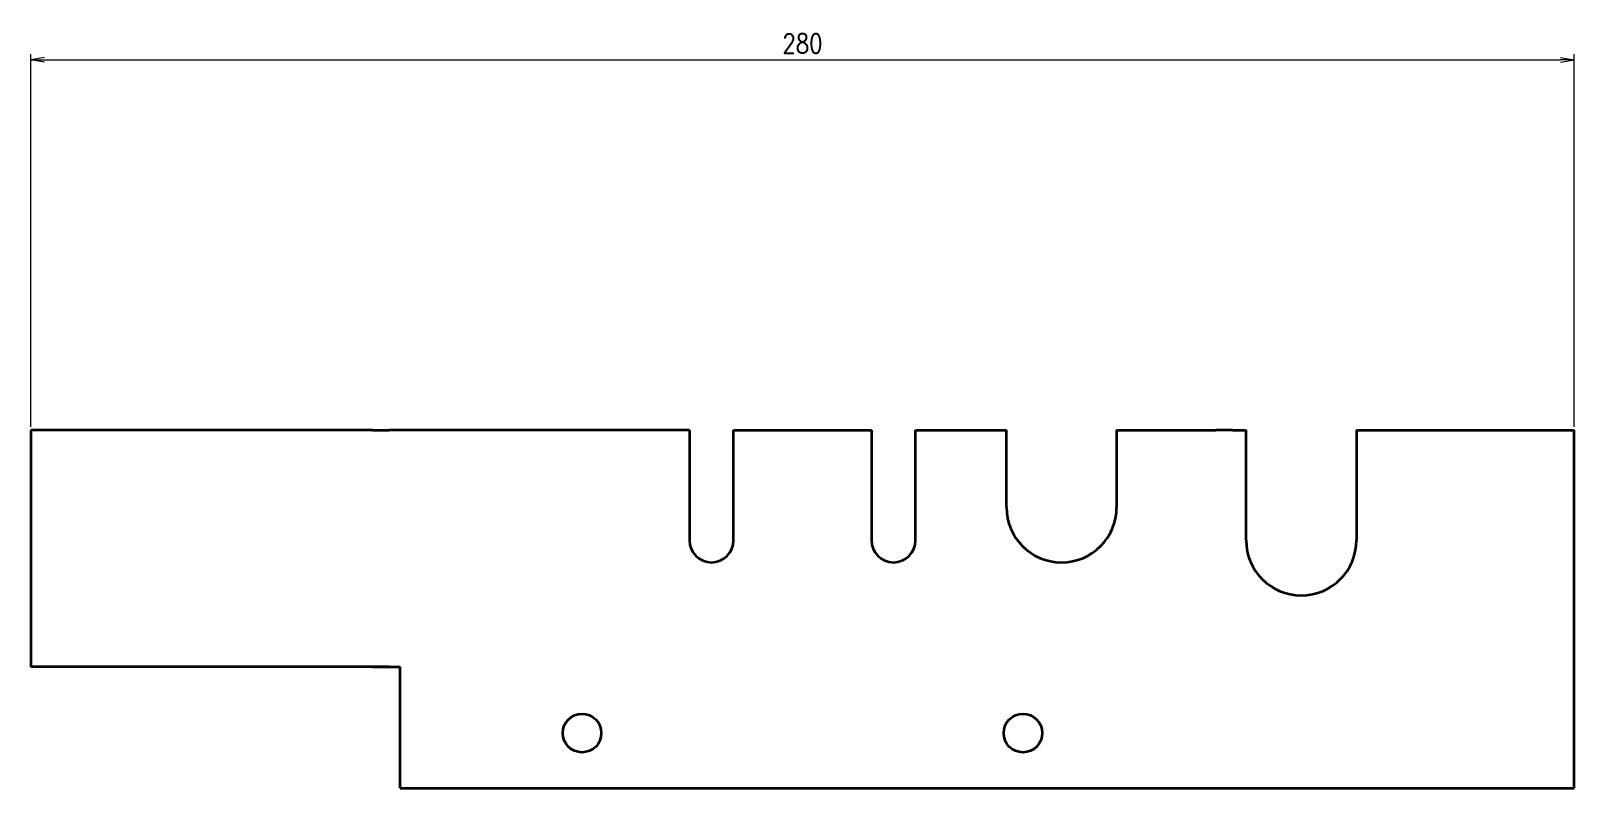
# Model space of a CAD drawing. Header units: inches. Extents: x 269 to 10986, y 1043 to 4337.
# Drawn here: x 2472.3 to 2752.3, y 2094.1 to 2231.6 of the extents above; entities that cross this region are included whole.
import ezdxf

# ---------------------------------------------------------------- set-up
doc = ezdxf.new("R2010")
doc.units = ezdxf.units.IN
doc.header["$MEASUREMENT"] = 0
doc.layers.add('粗实线', color=7, linetype='Continuous', lineweight=35)
doc.styles.add('DIM', font='romans.shx', dxfattribs={"width": 0.8, "bigfont": 'bigfont.shx'})
doc.dimstyles.new('XR 1-1$0', dxfattribs={"dimtxt": 3.5, "dimasz": 2.5, "dimexe": 1, "dimexo": 0.625, "dimgap": 1.2, "dimtad": 1, "dimzin": 9, "dimdsep": 46, "dimtxsty": 'DIM', "dimblk": 'OPEN', "dimcen": 0, "dimclrd": 8, "dimclre": 8, "dimclrt": 2, "dimazin": 2, "dimtfac": 0.5, "dimtmove": 0, "dimatfit": 3, "dimldrblk": 'OPEN', "dimfxl": 0, "dimtolj": 2, "dimlwd": 18, "dimlwe": 18, "dimarcsym": 0})

# ---------------------------------------------------------------- blocks, each defined once
blk = doc.blocks.new('_Open')
at = {"color": 0, "linetype": 'ByBlock', "lineweight": -2}
for p, q in [((-1, 0.17), (0, 0)), ((-1, -0.17), (0, 0)), ((0, 0), (-1, 0))]:
    blk.add_line(p, q, dxfattribs=at)
blk = doc.blocks.new('*D1255')
at = {"color": 8, "lineweight": 18, "transparency": 16777216}
for p, q in [((2472.33, 2159.75), (2472.33, 2227.37)), ((2474.83, 2226.37), (2749.83, 2226.37)), ((2752.33, 2159.75), (2752.33, 2227.37))]:
    blk.add_line(p, q, dxfattribs=at)
at = {"layer": 'Defpoints', "color": 0, "transparency": 16777216}
for p in [(2752.33, 2226.37), (2472.33, 2159.12), (2752.33, 2159.12)]:
    blk.add_point(p, dxfattribs=at)
at = {"color": 8, "lineweight": 18, "transparency": 16777216, "xscale": 2.5, "yscale": 2.5, "zscale": 2.5, "rotation": 180}
blk.add_blockref('_Open', (2472.33, 2226.37), dxfattribs=at)
at = {"color": 8, "lineweight": 18, "transparency": 16777216, "xscale": 2.5, "yscale": 2.5, "zscale": 2.5}
blk.add_blockref('_Open', (2752.33, 2226.37), dxfattribs=at)
at = {"color": 2, "transparency": 16777216, "insert": (2612.33, 2229.32), "char_height": 3.5, "attachment_point": 5, "style": 'DIM'}
blk.add_mtext('\\A2;280', dxfattribs=at)

msp = doc.modelspace()

# ---------------------------------------------------------------- linework, layer by layer
at = {"layer": '粗实线'}
for p, q in [((2511.829, 2159.122), (2472.329, 2159.122)), ((2472.329, 2159.122), (2472.329, 2116.122)), ((2591.829, 2159.122), (2537.329, 2159.122)), ((2591.829, 2159.122), (2591.829, 2139.122)), ((2599.829, 2139.122), (2599.829, 2159.122)), ((2599.829, 2159.122), (2624.829, 2159.122)), ((2624.829, 2159.122), (2624.829, 2139.122)), ((2632.829, 2139.122), (2632.829, 2159.122)), ((2692.829, 2139.122), (2692.829, 2159.122)), ((2712.829, 2159.122), (2752.329, 2159.122)), ((2712.829, 2159.122), (2712.829, 2139.122)), ((2752.329, 2094.122), (2752.329, 2159.122)), ((2534.329, 2116.122), (2472.329, 2116.122)), ((2534.329, 2116.122), (2537.329, 2116.122)), ((2535.329, 2116.122), (2534.329, 2116.122)), ((2537.329, 2116.122), (2535.329, 2116.122)), ((2537.329, 2116.122), (2539.329, 2116.122)), ((2539.329, 2094.122), (2539.329, 2116.122)), ((2539.329, 2094.122), (2687.329, 2094.122)), ((2690.329, 2094.122), (2752.329, 2094.122))]:
    msp.add_line(p, q, dxfattribs=at)
at = {"layer": '粗实线', "ltscale": 0.5}
msp.add_line((2531.829, 2159.122), (2511.829, 2159.122), dxfattribs=at)
at = {"layer": '粗实线', "ltscale": 0.0625}
for p, q in [((2534.329, 2159.122), (2531.829, 2159.122)), ((2690.329, 2159.122), (2692.829, 2159.122))]:
    msp.add_line(p, q, dxfattribs=at)
at = {"layer": '粗实线', "ltscale": 0.075}
for p, q in [((2534.329, 2159.122), (2537.329, 2159.122)), ((2534.329, 2159.122), (2537.329, 2159.122)), ((2690.329, 2159.122), (2687.329, 2159.122)), ((2690.329, 2159.122), (2687.329, 2159.122)), ((2687.329, 2094.122), (2690.329, 2094.122)), ((2687.329, 2094.122), (2690.329, 2094.122))]:
    msp.add_line(p, q, dxfattribs=at)
at = {"layer": '粗实线', "ltscale": 0.4125}
msp.add_line((2632.829, 2159.122), (2649.329, 2159.122), dxfattribs=at)
at = {"layer": '粗实线', "ltscale": 0.35}
for p, q in [((2649.329, 2145.122), (2649.329, 2159.122)), ((2669.329, 2159.122), (2669.329, 2145.122))]:
    msp.add_line(p, q, dxfattribs=at)
at = {"layer": '粗实线', "ltscale": 0.45}
msp.add_line((2669.329, 2159.122), (2687.329, 2159.122), dxfattribs=at)
at = {"layer": '粗实线'}
for centre in [(2572.329, 2104.122), (2652.329, 2104.122)]:
    msp.add_circle(centre, 3.5, dxfattribs=at)
for centre, radius in [((2659.329, 2145.122), 10), ((2595.829, 2139.122), 4), ((2628.829, 2139.122), 4), ((2702.829, 2139.122), 10)]:
    msp.add_arc(centre, radius, 180, 0, dxfattribs=at)

# ---------------------------------------------------------------- dimensions: what is measured, and where the dimension line sits
dim = msp.add_linear_dim(base=(2752.329, 2226.375), p1=(2472.329, 2159.122), p2=(2752.329, 2159.122), dimstyle='XR 1-1$0', override={"dimarcsym": 1})
dim.commit()
dim.dimension.update_dxf_attribs({"geometry": '*D1255', "text_midpoint": (2612.329, 2229.325)})

doc.saveas('drawing.dxf')
